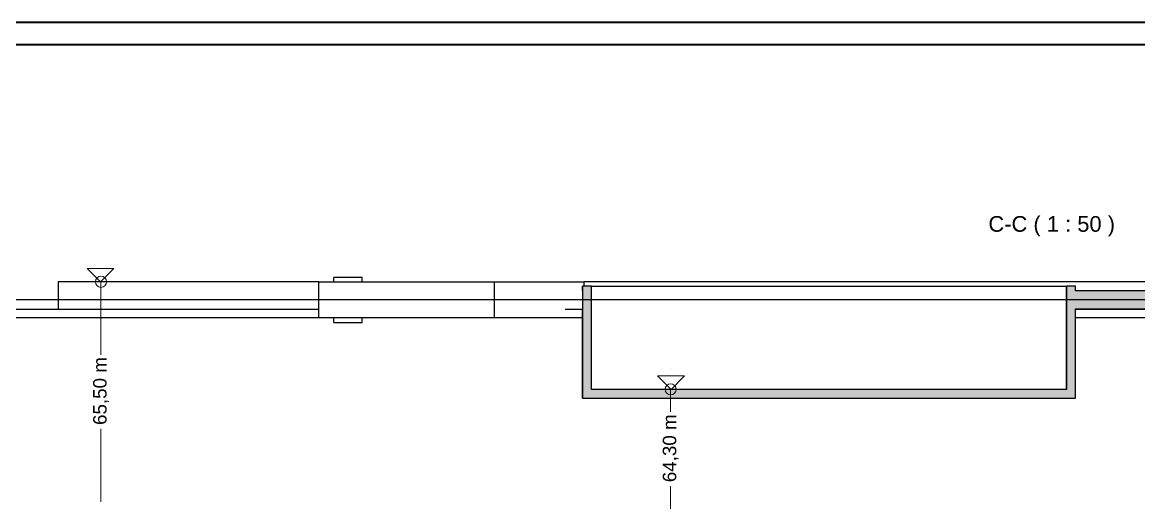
# Model space of a CAD drawing. Header units: millimetres. Extents: x -259789 to 207294, y -77389 to 59400.
# Drawn here: x 13103 to 38007, y 48548 to 59400 of the extents above; entities that cross this region are included whole.
import ezdxf
from ezdxf.enums import TextEntityAlignment as Align

# ---------------------------------------------------------------- set-up
doc = ezdxf.new("R2018")
doc.units = ezdxf.units.MM
doc.header["$LTSCALE"] = 100
doc.layers.get('0').update_dxf_attribs({"lineweight": 18})
for name, color, linetype, lineweight in [('Border', 7, 'Continuous', 35), ('Dimension', 7, 'Continuous', 18), ('Hatch', 7, 'Continuous', 18), ('Sketch Geometry', 7, 'Continuous', 18), ('Symbol', 7, 'Continuous', 18), ('Visible', 7, 'Continuous', 25)]:
    doc.layers.add(name, color=color, linetype=linetype, lineweight=lineweight)
doc.styles.add('Label Text', font='arial.ttf')
doc.styles.get("Standard").update_dxf_attribs({"font": 'arial.ttf'})
doc.styles.add('Title', font='arial.ttf')

# ---------------------------------------------------------------- blocks, each defined once
blk = doc.blocks.new('Borders Bigadan Border')
at = {"layer": 'Border'}
for p, q in [((0, 594), (841, 594)), ((836, 589), (20, 589))]:
    blk.add_line(p, q, dxfattribs=at)
blk = doc.blocks.new('Kote')
at = {"layer": 'Sketch Geometry'}
for p, q in [((0, 0), (-3, 3)), ((-3, 3), (3, 3)), ((3, 3), (0, 0))]:
    blk.add_line(p, q, dxfattribs=at)
at = {"layer": 'Symbol', "lineweight": 30, "flags": 104}
blk.add_attdef('1', text='', height=2.5, dxfattribs=at).set_placement((0.05, 4.65), align=Align.MIDDLE_CENTER)

msp = doc.modelspace()

# ---------------------------------------------------------------- hatches: boundary and pattern name
at = {"layer": 'Hatch'}
h = msp.add_hatch(dxfattribs=at)
h.set_pattern_fill('AR-CONC', color=256, scale=53.832768, angle=225, style=0)
h.set_pattern_definition([(275, (0, 0), (-296.9157, -249.1419), [40.3746, -444.1203]), (220, (0, 0), (339.1422, -233.5094), [32.2997, -355.2963]), (325.45144, (-24.74, -20.76), (42.2265, -482.6513), [34.313, -377.4442]), (271.1842, (76.13, -76.13), (-469.2567, -343.245), [60.562, -666.1805]), (321.6356, (37, -104.73), (15.0194, -726.587), [51.4697, -566.1666]), (216.1842, (76.13, -76.13), (15.0194, -726.587), [48.4495, -532.9444]), (246, (19.03, -95.16), (-380.4747, -73.9568), [40.3746, -444.1203]), (191, (19.03, -95.16), (183.4129, -368.6513), [32.2997, -355.2963]), (296.45144, (-12.67, -101.33), (-197.0618, -442.6081), [34.313, -377.4442]), (262.5, (0, 0), (122.08905, -131.34647), [0, -350.98965, 0, -360.67955, 0, -356.6421]), (232.5, (0, 0), (49.9961, -250.2736), [0, -205.6412, 0, -342.91473, 0, -135.92774]), (192.5, (84.89, 84.89), (-211.7879, -194.61663), [0, -134.5819, 0, -419.8956, 0, -557.16915]), (182.5, (122.95, 122.95), (-183.8873, -260.0983), [0, -174.9565, 0, -278.8537, 0, -395.6708])])
h.paths.add_polyline_path([(36600.24, 53410.57), (36600.24, 53510.57), (36400.24, 53510.57), (36400.24, 51210.57), (25800.24, 51210.57), (25800.24, 53510.57), (25600.24, 53510.57), (25600.24, 51010.57), (36600.24, 51010.57), (36600.24, 53010.57), (41000.24, 53010.57), (41000.24, 53410.57)])

# ---------------------------------------------------------------- linework, layer by layer
at = {"layer": 'Dimension'}
for p, q in [((14857.45, 53360.57), (14857.45, 53610.57)), ((14857.45, 53360.57), (14857.45, 51983.04)), ((27565.96, 50960.57), (27565.96, 51210.57)), ((27565.96, 50960.57), (27565.96, 50706.25)), ((14857.45, 49201.56), (14857.45, 50329.09)), ((14857.45, 49201.56), (14857.45, 48951.56)), ((14857.45, 48951.56), (14857.45, 48701.56)), ((27565.96, 49047.99), (27565.96, 49052.31)), ((27565.96, 49047.99), (27565.96, 48797.99)), ((27565.96, 48797.99), (27565.96, 48547.99))]:
    msp.add_line(p, q, dxfattribs=at)
for centre in [(14857.45, 53610.57), (27565.96, 51210.57)]:
    msp.add_circle(centre, 125, dxfattribs=at)
at = {"layer": 'Visible'}
for p, q in [((19714.46, 53610.57), (13900.24, 53610.57)), ((13900.24, 53610.57), (13900.24, 53210.57)), ((19714.46, 53610.57), (23633.37, 53610.57)), ((19714.46, 52810.57), (19714.46, 53610.57)), ((20684.01, 53702.57), (20054.01, 53702.57)), ((20054.01, 53610.57), (20054.01, 53702.57)), ((20684.01, 53610.57), (20684.01, 53702.57)), ((23633.37, 52810.57), (23633.37, 53610.57)), ((23633.37, 53610.57), (25633.91, 53610.57)), ((25633.91, 53510.57), (25633.91, 53610.57)), ((56116.46, 53610.57), (25633.91, 53610.57)), ((25800.24, 53510.57), (25600.24, 53510.57)), ((25600.24, 53510.57), (25600.24, 51010.57)), ((25600.24, 53510.57), (25600.24, 53510.57)), ((25600.24, 53410.57), (25600.24, 53510.57)), ((25600.24, 53410.57), (25600.24, 53410.57)), ((25800.24, 51210.57), (25800.24, 53510.57)), ((25800.24, 53510.57), (36400.24, 53510.57)), ((36600.24, 53510.57), (36400.24, 53510.57)), ((36400.24, 53510.57), (36400.24, 51210.57)), ((36400.24, 53510.57), (36400.24, 53510.57)), ((36400.24, 51210.57), (36400.24, 53510.57)), ((36600.24, 53410.57), (36600.24, 53510.57)), ((41000.24, 53410.57), (36600.24, 53410.57)), ((64009.51, 53210.57), (7996.22, 53210.57)), ((13900.24, 53210.57), (13900.24, 52994.57)), ((19714.46, 52994.57), (12900.24, 52994.57)), ((12900.24, 52810.57), (19714.46, 52810.57)), ((19714.46, 52810.57), (23633.37, 52810.57)), ((20054.01, 52702.57), (20054.01, 52810.57)), ((20684.01, 52702.57), (20684.01, 52810.57)), ((23633.37, 52810.57), (25209.03, 52810.57)), ((25600.24, 52994.57), (25209.03, 52994.57)), ((25209.03, 52810.57), (25600.24, 52810.57)), ((25600.24, 51010.57), (25600.24, 53010.57)), ((25600.24, 53010.57), (25600.24, 53010.57)), ((36600.24, 51010.57), (36600.24, 53010.57)), ((36600.24, 53010.57), (41000.24, 53010.57)), ((56207.35, 52994.57), (36600.24, 52994.57)), ((36600.24, 52810.57), (56207.35, 52810.57)), ((20054.01, 52702.57), (20684.01, 52702.57)), ((25600.24, 52776.31), (25600.24, 52741.82)), ((25600.24, 52773.93), (25600.24, 52760.31)), ((25600.24, 52762.75), (25600.24, 52732.23)), ((25600.24, 52743.69), (25600.24, 52731.72)), ((25600.24, 52741.82), (25600.24, 52706.31)), ((25600.24, 52731.72), (25600.24, 52713.57)), ((25600.24, 52713.57), (25600.24, 52705.46)), ((25600.24, 52076.31), (25600.24, 52041.82)), ((25600.24, 52075.8), (25600.24, 52012.72)), ((25600.24, 52073.93), (25600.24, 52060.31)), ((25600.24, 52041.82), (25600.24, 52006.31)), ((25600.24, 52012.72), (25600.24, 52005.57)), ((36400.24, 51210.57), (25800.24, 51210.57)), ((25600.24, 51010.57), (36600.24, 51010.57)), ((25600.24, 51010.57), (25600.24, 51010.57))]:
    msp.add_line(p, q, dxfattribs=at)
for points in [[(25600.24, 52776.93), (25600.24, 52776.93), (25600.24, 52766.55), (25600.24, 52757.7)], [(25600.24, 52757.7), (25600.24, 52753.56), (25600.24, 52746.64), (25600.24, 52743.69)], [(25600.24, 52706.31), (25600.24, 52704.83), (25600.24, 52704.83)], [(25600.24, 52705.46), (25600.24, 52704.21), (25600.24, 52704.21)], [(25600.24, 52006.31), (25600.24, 52004.83), (25600.24, 52004.83)], [(25600.24, 52005.57), (25600.24, 52004.32), (25600.24, 52004.32)]]:
    msp.add_open_spline(points, degree=2, dxfattribs=at)
for points in [[(25600.24, 52776.71), (25600.24, 52776.71), (25600.24, 52775.5), (25600.24, 52775.46)], [(25600.24, 52076.82), (25600.24, 52076.82), (25600.24, 52075.62), (25600.24, 52075.57)]]:
    msp.add_open_spline(points, degree=2, knots=[0, 0, 0, 1, 1.03600057, 1.03600057, 1.03600057], dxfattribs=at)

# ---------------------------------------------------------------- block references
at = {"xscale": 100, "yscale": 100, "zscale": 100}
msp.add_blockref('Borders Bigadan Border', (0, 0), dxfattribs=at)
ref = msp.add_blockref('Kote', (14847.45, 53610.57), dxfattribs=dict(xscale=100, yscale=100, zscale=100))
lines = msp.add_mtext('FFL Staircase', dxfattribs={"layer": 'Symbol', "insert": (14852.48, 54075.95), "char_height": 2.5, "attachment_point": 1})
ref.add_attrib('1', '', (14852.48, 54075.95), dxfattribs={"flags": 104}).embed_mtext(lines)
ref = msp.add_blockref('Kote', (27575.96, 51210.57), dxfattribs=dict(xscale=100, yscale=100, zscale=100))
lines = msp.add_mtext('FFL', dxfattribs={"layer": 'Symbol', "insert": (27580.99, 51675.95), "char_height": 2.5, "attachment_point": 1})
ref.add_attrib('1', '', (27580.99, 51675.95), dxfattribs={"flags": 104}).embed_mtext(lines)

# ---------------------------------------------------------------- texts
at = {"layer": 'Dimension', "color": 7, "char_height": 300, "attachment_point": 7, "rotation": 90, "style": 'Title'}
for s, insert in [('65,50 m', (15037.75, 50415.65)), ('64,30 m', (27746.26, 49138.87))]:
    msp.add_mtext(s, dxfattribs=dict(at, insert=insert))
at = {"layer": 'Symbol', "insert": (34654.05, 54621.53), "char_height": 350, "attachment_point": 7, "style": 'Label Text'}
msp.add_mtext('C-C ( 1 : 50 )', dxfattribs=at)

doc.saveas('drawing.dxf')
